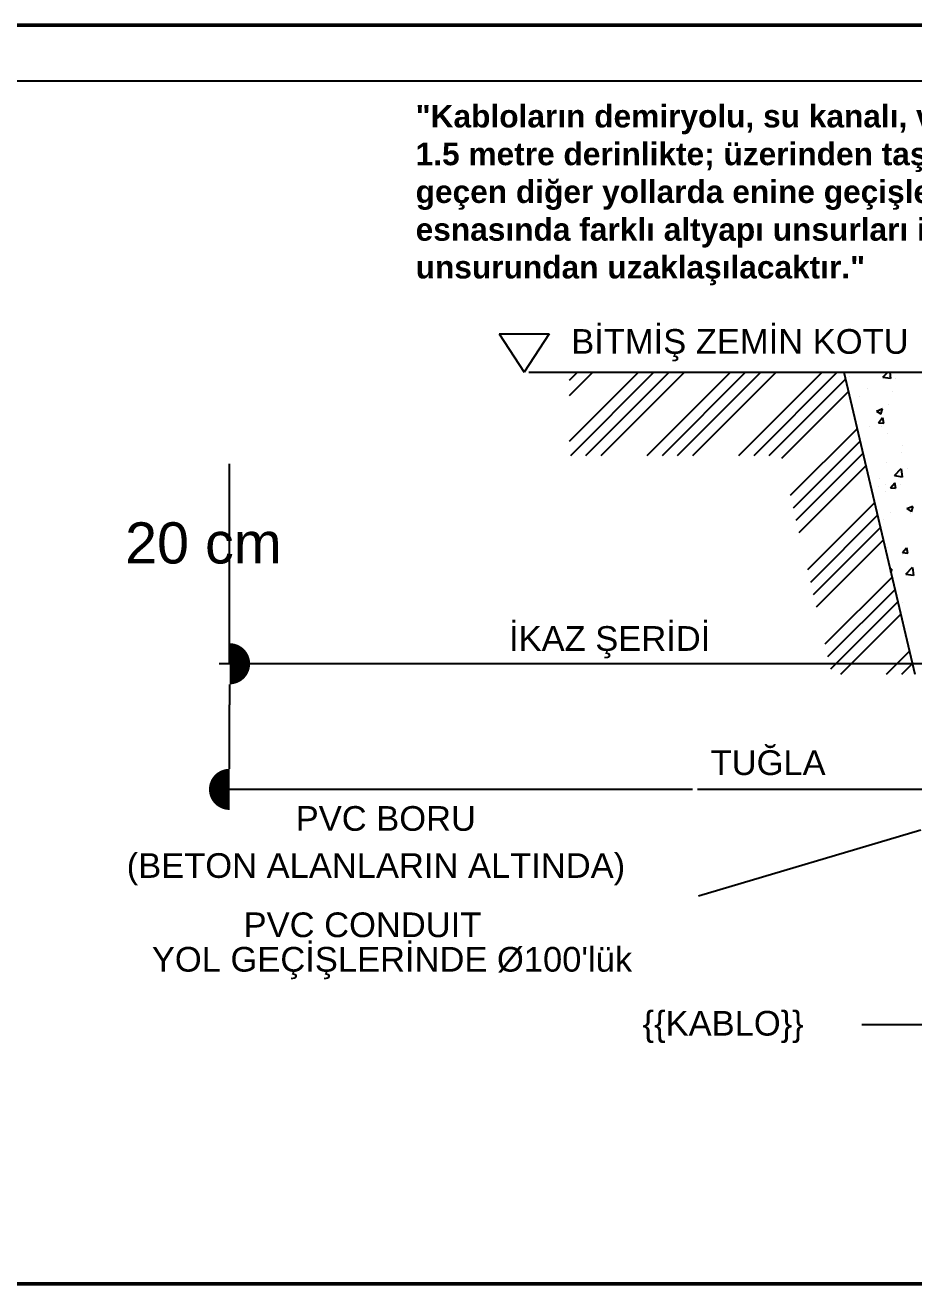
# Model space of a CAD drawing. Header units: millimetres. Extents: x -269 to 685, y 5394 to 6294.
# Drawn here: x 56.9 to 168.4, y 5972.1 to 6130.1 of the extents above; entities that cross this region are included whole.
import ezdxf
from ezdxf.enums import TextEntityAlignment as Align

# ---------------------------------------------------------------- set-up
doc = ezdxf.new("R2010")
doc.units = ezdxf.units.MM
doc.layers.add('BHP-TABLO', color=7, linetype='Continuous', lineweight=25)
doc.layers.add('LINYE', color=7, linetype='Continuous', lineweight=53)
for name, color, linetype in [('MIMARI', 7, 'Continuous'), ('YAZI', 7, 'Continuous'), ('YAZI-08', 7, 'Continuous')]:
    doc.layers.add(name, color=color, linetype=linetype)
doc.styles.add('BHP', font='arial.ttf')
doc.styles.add('BHP-K', font='arialbd.ttf')

msp = doc.modelspace()

# ---------------------------------------------------------------- linework, layer by layer
for p, q in [((125.22, 6077.86), (133.9, 6086.54)), ((125.22, 6085.53), (126.23, 6086.54)), ((125.22, 6083.61), (128.15, 6086.54)), ((125.38, 6076.1), (135.82, 6086.54)), ((127.29, 6076.1), (137.74, 6086.54)), ((129.21, 6076.1), (139.65, 6086.54)), ((134.96, 6076.1), (145.41, 6086.54)), ((136.88, 6076.1), (147.32, 6086.54)), ((138.8, 6076.1), (149.24, 6086.54)), ((140.71, 6076.1), (151.16, 6086.54)), ((146.47, 6076.1), (156.91, 6086.54)), ((148.38, 6076.1), (158.83, 6086.54)), ((164.56, 6085.92), (165.16, 6086.54)), ((164.87, 6086.21), (164.87, 6086.21)), ((165.55, 6085.73), (165.45, 6086.54)), ((150.3, 6076.1), (159.85, 6085.65)), ((160.36, 6085.94), (160.36, 6085.94)), ((164.56, 6085.92), (165.52, 6085.77)), ((165.34, 6086.05), (165.34, 6086.05)), ((166.15, 6085.7), (166.15, 6085.7)), ((151.87, 6075.75), (160.22, 6084.1)), ((161.61, 6083.52), (161.61, 6083.52)), ((162.64, 6084.48), (162.64, 6084.48)), ((165.72, 6084.06), (165.72, 6084.06)), ((163.73, 6081.66), (164.49, 6081.96)), ((163.73, 6081.66), (164.27, 6081.3)), ((164.29, 6081.26), (164.51, 6081.92)), ((165.21, 6082.44), (165.21, 6082.44)), ((163.99, 6080.18), (163.99, 6080.18)), ((164, 6080.2), (164.52, 6080.83)), ((164, 6080.2), (164.65, 6080.15)), ((164.67, 6080.11), (164.55, 6080.79)), ((152.96, 6071.09), (161.32, 6079.44)), ((162.86, 6079.78), (162.86, 6079.78)), ((164.42, 6079.74), (164.42, 6079.74)), ((165.08, 6078.83), (165.08, 6078.83)), ((153.32, 6069.53), (161.68, 6077.89)), ((167.02, 6077.35), (167.02, 6077.35)), ((153.68, 6067.97), (162.05, 6076.34)), ((164.95, 6075.22), (164.95, 6075.22)), ((166.86, 6076.41), (166.86, 6076.41)), ((154.04, 6066.42), (162.41, 6074.79)), ((166, 6073.56), (166.84, 6074.44)), ((166, 6073.56), (166.96, 6073.41)), ((166.99, 6073.37), (166.87, 6074.4)), ((167.67, 6074.4), (167.67, 6074.4)), ((164.01, 6072.13), (164.01, 6072.13)), ((164.16, 6073.18), (164.16, 6073.18)), ((164.84, 6072.47), (164.84, 6072.47)), ((165.5, 6072.04), (166.03, 6072.67)), ((165.5, 6072.04), (166.15, 6071.99)), ((166.18, 6071.95), (166.05, 6072.63)), ((166.72, 6072.49), (166.72, 6072.49)), ((164.82, 6071.6), (164.82, 6071.6)), ((155.13, 6061.75), (163.51, 6070.13)), ((165.51, 6068.88), (165.51, 6068.88)), ((167.56, 6069.43), (168.32, 6069.72)), ((167.56, 6069.43), (168.1, 6069.07)), ((168.13, 6069.03), (168.35, 6069.69)), ((155.49, 6060.2), (163.87, 6068.58)), ((164.68, 6067.99), (164.68, 6067.99)), ((167.98, 6068.75), (167.98, 6068.75)), ((155.85, 6058.64), (164.24, 6067.03)), ((156.22, 6057.09), (164.61, 6065.48)), ((165.12, 6064.47), (165.12, 6064.47)), ((167.01, 6063.89), (167.53, 6064.51)), ((167.68, 6063.79), (167.56, 6064.47)), ((166.99, 6063.62), (166.99, 6063.62)), ((167.01, 6063.89), (167.66, 6063.83)), ((165.48, 6061.78), (165.68, 6061.86)), ((165.56, 6061.4), (165.71, 6061.82)), ((165.68, 6061.88), (165.68, 6061.88)), ((167.43, 6061.19), (168.28, 6062.07)), ((167.43, 6061.19), (168.4, 6061.04)), ((168.42, 6061.01), (168.3, 6062.04)), ((157.3, 6052.42), (165.7, 6060.82)), ((157.66, 6050.86), (166.07, 6059.27)), ((158.03, 6049.31), (166.43, 6057.72)), ((159.26, 6048.62), (166.8, 6056.16)), ((167.03, 6057.58), (167.03, 6057.58)), ((165.01, 6048.62), (167.89, 6051.51)), ((166.93, 6048.62), (168.26, 6049.96))]:
    msp.add_line(p, q)
at = {"lineweight": -2}
for p, q in [((82.58, 6047.35), (82.58, 6044.77)), ((82.58, 6036.75), (82.58, 6039.33))]:
    msp.add_line(p, q, dxfattribs=at)
at = {"const_width": 2.58}
for points in [[(82.58, 6048.64, 1), (82.58, 6051.23, 1)], [(82.58, 6035.46, 1), (82.58, 6032.88, 1)]]:
    msp.add_lwpolyline(points, format="xyb", dxfattribs=at)
at = {"layer": 'BHP-TABLO'}
msp.add_line((18, 6123.1), (388, 6123.1), dxfattribs=at)
at = {"layer": 'BHP-TABLO', "lineweight": 50}
msp.add_lwpolyline([(18, 5972.1), (388, 5972.1), (388, 6130.1), (18, 6130.1)], close=True, dxfattribs=at)
at = {"layer": 'LINYE', "lineweight": -2}
for p, q in [((82.58, 6049.94), (82.58, 6075.05)), ((140.65, 6049.94), (81.29, 6049.94)), ((82.58, 6039.33), (82.58, 6044.77)), ((140.65, 6034.17), (81.29, 6034.17))]:
    msp.add_line(p, q, dxfattribs=at)
at = {"layer": 'MIMARI'}
for p, q in [((116.42, 6091.37), (119.55, 6086.54)), ((116.42, 6091.37), (122.68, 6091.37)), ((122.68, 6091.37), (119.55, 6086.54)), ((120.13, 6086.54), (125.22, 6086.54)), ((125.22, 6086.54), (159.65, 6086.54)), ((159.65, 6086.54), (257.96, 6086.54)), ((159.65, 6086.54), (168.57, 6048.62)), ((169.31, 6029.06), (141.42, 6020.76))]:
    msp.add_line(p, q, dxfattribs=at)
at = {"layer": 'YAZI-08'}
for p, q in [((193.99, 6049.94), (106.83, 6049.94)), ((197.98, 6034.17), (141.29, 6034.17)), ((161.92, 6004.65), (210.53, 6004.65))]:
    msp.add_line(p, q, dxfattribs=at)

# ---------------------------------------------------------------- texts
at = {"layer": 'LINYE', "insert": (105.93, 6120.1), "char_height": 2.84282, "width": 231.6595, "attachment_point": 1, "style": 'BHP-K'}
msp.add_mtext('"Kabloların demiryolu, su kanalı, ve karayolu altından geçişi yapılırken kullanılacak muhafaza borusunun üst kısmı en az 1.5 metre derinlikte; üzerinden taşıt aracı geçen diğer yollarda ise kanal derinliği 1 metre olacaktır. Üzerinden taşıt aracı geçen diğer yollarda enine geçişlerde kablolar borulu tipte olacaktır ve kanal derinliği 1 metre olacaktır. Kazı çalışması esnasında farklı altyapı unsurları ile karşılaşılması durumunda mevzuatta belirtilen mesafeler boyunca belirlenen altyapı unsurundan uzaklaşılacaktır."', dxfattribs=at)
at = {"layer": 'LINYE', "insert": (79.3, 6065.07), "char_height": 5.165, "attachment_point": 5, "style": 'BHP'}
msp.add_mtext('20 cm', dxfattribs=at)
at = {"layer": 'YAZI', "style": 'BHP'}
for s, p in [('PVC BORU ', (102.79, 6028.97)), ('(BETON ALANLARIN ALTINDA)', (100.95, 6023.06)), ('PVC CONDUIT', (99.26, 6015.62)), ("YOL GEÇİŞLERİNDE Ø100'lük", (102.96, 6011.29))]:
    msp.add_text(s, height=3.099, dxfattribs=at).set_placement(p, align=Align.CENTER)
at = {"layer": 'YAZI-08', "style": 'BHP'}
for s, p in [('BİTMİŞ ZEMİN KOTU', (146.61, 6088.85)), ('İKAZ ŞERİDİ', (130.27, 6051.56)), ('TUĞLA', (150.15, 6035.97)), ('{{KABLO}}', (144.51, 6003.26))]:
    msp.add_text(s, height=3.099, dxfattribs=at).set_placement(p, align=Align.CENTER)

doc.saveas('drawing.dxf')
